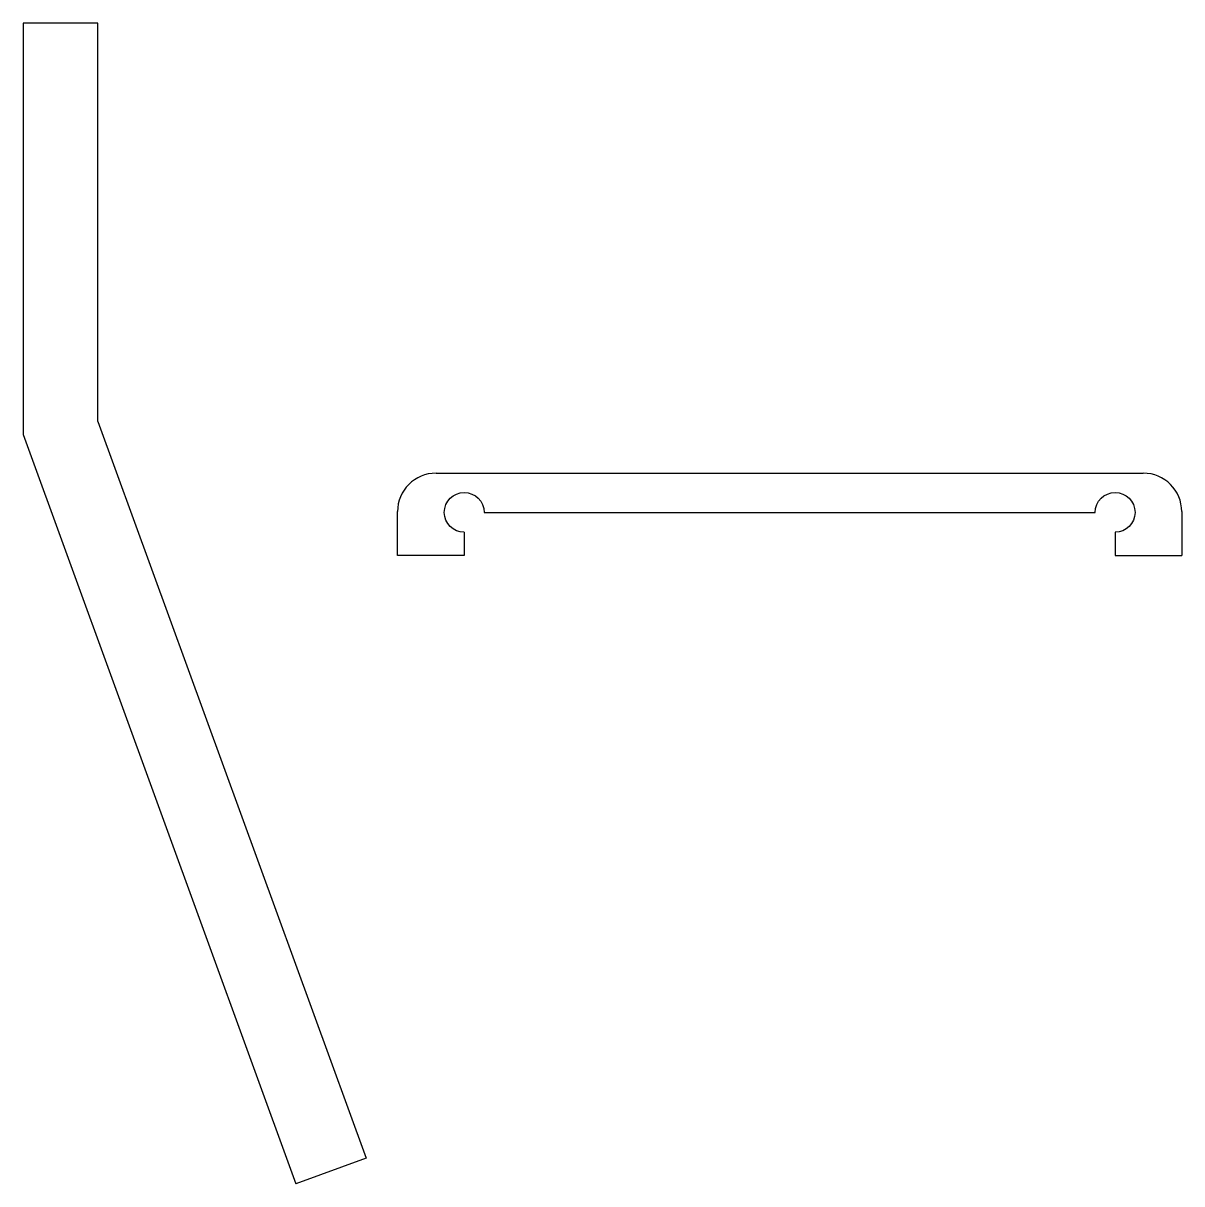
# Model space of a CAD drawing. Extents: x 277 to 573, y 64 to 360.
import ezdxf

# ---------------------------------------------------------------- set-up
doc = ezdxf.new("R2010")
doc.units = 0
doc.header["$LTSCALE"] = 12.7
doc.layers.add('VISIBLE', color=7, linetype='CONTINUOUS')

msp = doc.modelspace()

# ---------------------------------------------------------------- linework, layer by layer
at = {"layer": 'VISIBLE'}
for p, q in [((277.29, 359.92), (277.29, 254.96)), ((296.34, 359.92), (277.29, 359.92)), ((296.34, 258.32), (296.34, 359.92)), ((296.34, 258.32), (364.74, 70.38)), ((277.29, 254.96), (346.84, 63.86)), ((382.56, 245.13), (562.94, 245.13)), ((372.75, 224.13), (372.75, 235.32)), ((394.83, 235.13), (550.67, 235.13)), ((572.75, 235.32), (572.75, 224.13)), ((389.75, 230.05), (389.75, 224.13)), ((555.75, 230.05), (555.75, 224.13)), ((389.75, 224.13), (372.75, 224.13)), ((555.75, 224.13), (572.75, 224.13)), ((364.74, 70.38), (346.84, 63.86))]:
    msp.add_line(p, q, dxfattribs=at)
for centre, start, end in [((382.56, 235.32), 90, 180), ((562.94, 235.32), 0, 90)]:
    msp.add_arc(centre, 9.81, start, end, dxfattribs=at)
at = {"layer": 'VISIBLE', "extrusion": (0, 6.12323e-17, -1)}
for centre, start, end in [((-389.75, 235.13), 270, 180), ((-555.75, 235.13), 0, 270)]:
    msp.add_arc(centre, 5.08, start, end, dxfattribs=at)

doc.saveas('drawing.dxf')
